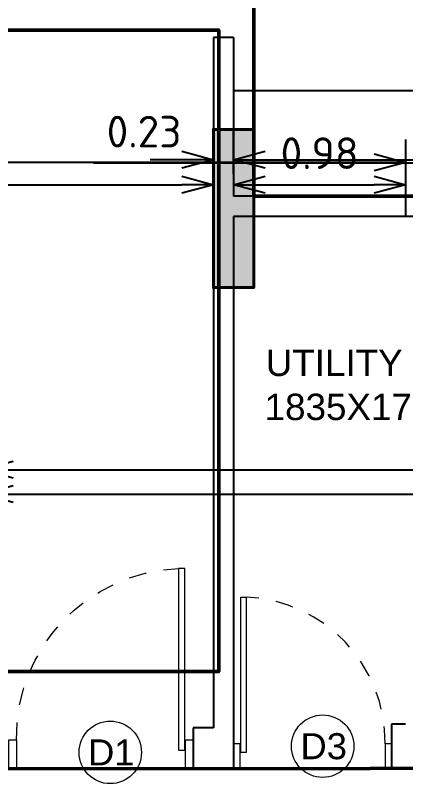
# Model space of a CAD drawing. Header units: inches. Extents: x 0 to 429, y 0 to 146.
# Drawn here: x 194.943 to 197.165, y 115.718 to 120.09 of the extents above; entities that cross this region are included whole.
import ezdxf
from ezdxf.enums import TextEntityAlignment as Align

# ---------------------------------------------------------------- set-up
doc = ezdxf.new("R2010")
doc.units = ezdxf.units.IN
doc.header["$MEASUREMENT"] = 0
doc.linetypes.add('Xr-4BHK-A-B-Ground-Sub$0$HIDDEN', pattern=[0.375, 0.25, -0.125])
doc.layers.get('DEFPOINTS').update_dxf_attribs({"lineweight": 18})
for name, color, linetype, lineweight in [('FLOOR-GROUND', 7, 'Continuous', 50), ('XR-4BHK-A-B-GROUND-SUB$0$DOOR', 34, 'Continuous', 20), ('XR-4BHK-A-B-GROUND-SUB$0$TOWER-COL', 1, 'Continuous', 40), ('XR-4BHK-A-B-GROUND-SUB$0$TOWER-COL-HATCH', 9, 'Continuous', 5)]:
    doc.layers.add(name, color=color, linetype=linetype, lineweight=lineweight)
doc.styles.add('Sanvi Common', font='isocpeur.ttf')
doc.styles.add('Xr-4BHK-A-B-Ground-Sub$0$$0$DIM', font='arial.ttf', dxfattribs={"height": 4})
doc.styles.add('Xr-4BHK-A-B-Ground-Sub$0$$1$Standard', font='arial.ttf')
doc.styles.add('Xr-4BHK-A-B-Ground-Sub$0$DIM', font='arial.ttf')
doc.dimstyles.new('Sanvi Common', dxfattribs={"dimtxt": 0.18, "dimasz": 0.18, "dimexe": 0.18, "dimexo": 0.0625, "dimgap": 0.09, "dimtad": 1, "dimzin": 0, "dimdsep": 46, "dimtxsty": 'Sanvi Common', "dimblk": 'OPEN30', "dimcen": 0.09, "dimclrd": 68, "dimclre": 68, "dimclrt": 40, "dimadec": 0, "dimazin": 0, "dimtfac": 1, "dimtofl": 0, "dimtmove": 0, "dimatfit": 3, "dimldrblk": 'OPEN30', "dimfxl": 1, "dimtolj": 1, "dimtzin": 0, "dimarcsym": 0})

# ---------------------------------------------------------------- blocks, each defined once
blk = doc.blocks.new('Xr-4BHK-A-B-Ground-Sub$0$d-750')
at = {"layer": 'XR-4BHK-A-B-GROUND-SUB$0$DOOR'}
for p, q in [((0, 718.7), (0, 750)), ((0, 750), (115, 750)), ((115, 750), (115, 718.7)), ((115, 718.7), (0, 718.7)), ((0, 0), (0, 31.2)), ((0, 31.2), (115, 31.2)), ((115, 31.2), (115, 0)), ((115, 0), (0, 0))]:
    blk.add_line(p, q, dxfattribs=at)
blk.add_lwpolyline([(73.9, 34.2), (811.3, 34.2), (811.3, 59.2), (73.9, 59.2)], close=True, dxfattribs=at)
at = {"layer": 'XR-4BHK-A-B-GROUND-SUB$0$DOOR', "color": 8, "linetype": 'Xr-4BHK-A-B-Ground-Sub$0$HIDDEN', "extrusion": (0, 0, -1)}
blk.add_ellipse((125, 31.2), major_axis=(218.4, 652.1), ratio=0.99874, start_param=-0.33813, end_param=1.207251, dxfattribs=at)
blk = doc.blocks.new('Xr-4BHK-A-B-Ground-Sub$0$REV.CO.')
at = {"layer": 'XR-4BHK-A-B-GROUND-SUB$0$TOWER-COL-HATCH'}
blk.add_hatch(color=256, dxfattribs=at).paths.add_polyline_path([(456031.1, 8400.2), (455801.1, 8400.2), (455801.1, 9300.2), (456031.1, 9300.2)])
at = {"layer": 'XR-4BHK-A-B-GROUND-SUB$0$TOWER-COL'}
blk.add_lwpolyline([(456031.1, 9300.2), (455801.1, 9300.2), (455801.1, 8400.2), (456031.1, 8400.2)], close=True, dxfattribs=at)
blk = doc.blocks.new('Xr-4BHK-A-B-Ground-Sub$0$$0$DOOR NO')
at = {"lineweight": 0}
blk.add_circle((0, 0), 10, dxfattribs=at)
at = {"style": 'Xr-4BHK-A-B-Ground-Sub$0$$0$DIM'}
blk.add_attdef('X1', text='', height=9, dxfattribs=at).set_placement((0, 0), align=Align.MIDDLE_CENTER)
blk = doc.blocks.new('_Open30')
at = {"color": 0, "linetype": 'ByBlock', "lineweight": -2}
for p, q in [((-1, 0.268), (0, 0)), ((0, 0), (-1, -0.268)), ((0, 0), (-1, 0))]:
    blk.add_line(p, q, dxfattribs=at)
blk = doc.blocks.new('*D142')
at = {"color": 68, "lineweight": -2, "transparency": 16777216}
for p, q in [((194.5203, 117.3208), (194.5203, 117.6838)), ((194.7503, 117.3208), (194.7503, 117.6838)), ((194.3403, 117.5038), (194.1603, 117.5038)), ((194.9303, 117.5038), (198.2783, 117.5038))]:
    blk.add_line(p, q, dxfattribs=at)
at = {"layer": 'DEFPOINTS', "color": 0, "transparency": 16777216}
for p in [(194.7503, 117.5038), (194.5203, 117.2583), (194.7503, 117.2583)]:
    blk.add_point(p, dxfattribs=at)
at = {"color": 68, "lineweight": -2, "transparency": 16777216, "xscale": 0.18, "yscale": 0.18, "zscale": 0.18}
blk.add_blockref('_Open30', (194.5203, 117.5038), dxfattribs=at)
at = {"color": 68, "lineweight": -2, "transparency": 16777216, "xscale": 0.18, "yscale": 0.18, "zscale": 0.18, "rotation": 180}
blk.add_blockref('_Open30', (194.7503, 117.5038), dxfattribs=at)
at = {"color": 40, "transparency": 16777216, "insert": (197.9903, 117.6838), "char_height": 0.18, "attachment_point": 5, "style": 'Sanvi Common'}
blk.add_mtext('\\A1;0.23', dxfattribs=at)
blk = doc.blocks.new('*D143')
at = {"color": 68, "lineweight": -2, "transparency": 16777216}
for p, q in [((194.7503, 117.3208), (194.7503, 117.5459)), ((211.9703, 117.2967), (211.9703, 117.5459)), ((194.9303, 117.3659), (211.7903, 117.3659))]:
    blk.add_line(p, q, dxfattribs=at)
at = {"layer": 'DEFPOINTS', "color": 0, "transparency": 16777216}
for p in [(211.9703, 117.3659), (194.7503, 117.2583), (211.9703, 117.2342)]:
    blk.add_point(p, dxfattribs=at)
at = {"color": 68, "lineweight": -2, "transparency": 16777216, "xscale": 0.18, "yscale": 0.18, "zscale": 0.18, "rotation": 180}
blk.add_blockref('_Open30', (194.7503, 117.3659), dxfattribs=at)
at = {"color": 68, "lineweight": -2, "transparency": 16777216, "xscale": 0.18, "yscale": 0.18, "zscale": 0.18}
blk.add_blockref('_Open30', (211.9703, 117.3659), dxfattribs=at)
at = {"color": 40, "transparency": 16777216, "insert": (203.3603, 117.5459), "char_height": 0.18, "attachment_point": 5, "style": 'Sanvi Common'}
blk.add_mtext('\\A1;17.22', dxfattribs=at)
blk = doc.blocks.new('*D177')
at = {"color": 68, "lineweight": -2, "transparency": 16777216}
for p, q in [((190.1103, 119.1492), (190.1103, 119.3057)), ((196.0703, 119.1882), (196.0703, 119.3057)), ((190.2903, 119.1257), (195.8903, 119.1257))]:
    blk.add_line(p, q, dxfattribs=at)
at = {"layer": 'DEFPOINTS', "color": 0, "transparency": 16777216}
for p in [(196.0703, 119.1257), (196.0703, 119.1257), (190.1103, 119.0867)]:
    blk.add_point(p, dxfattribs=at)
at = {"color": 68, "lineweight": -2, "transparency": 16777216, "xscale": 0.18, "yscale": 0.18, "zscale": 0.18, "rotation": 180}
blk.add_blockref('_Open30', (190.1103, 119.1257), dxfattribs=at)
at = {"color": 68, "lineweight": -2, "transparency": 16777216, "xscale": 0.18, "yscale": 0.18, "zscale": 0.18}
blk.add_blockref('_Open30', (196.0703, 119.1257), dxfattribs=at)
at = {"color": 40, "transparency": 16777216, "insert": (193.0903, 119.3057), "char_height": 0.18, "attachment_point": 5, "style": 'Sanvi Common'}
blk.add_mtext('\\A1;5.96', dxfattribs=at)
blk = doc.blocks.new('*D178')
at = {"color": 68, "lineweight": -2, "transparency": 16777216}
for p, q in [((196.0703, 119.1882), (196.0703, 119.4479)), ((196.1853, 119.1882), (196.1853, 119.4479)), ((195.8903, 119.2679), (195.7103, 119.2679)), ((196.3653, 119.2679), (199.4973, 119.2679))]:
    blk.add_line(p, q, dxfattribs=at)
at = {"layer": 'DEFPOINTS', "color": 0, "transparency": 16777216}
for p in [(196.1853, 119.2679), (196.0703, 119.1257), (196.1853, 119.1257)]:
    blk.add_point(p, dxfattribs=at)
at = {"color": 68, "lineweight": -2, "transparency": 16777216, "xscale": 0.18, "yscale": 0.18, "zscale": 0.18}
blk.add_blockref('_Open30', (196.0703, 119.2679), dxfattribs=at)
at = {"color": 68, "lineweight": -2, "transparency": 16777216, "xscale": 0.18, "yscale": 0.18, "zscale": 0.18, "rotation": 180}
blk.add_blockref('_Open30', (196.1853, 119.2679), dxfattribs=at)
at = {"color": 40, "transparency": 16777216, "insert": (199.2453, 119.4479), "char_height": 0.18, "attachment_point": 5, "style": 'Sanvi Common'}
blk.add_mtext('\\A1;0.11', dxfattribs=at)
blk = doc.blocks.new('*D179')
at = {"color": 68, "lineweight": -2, "transparency": 16777216}
for p, q in [((197.1652, 119.3842), (197.1652, 118.9457)), ((196.1853, 119.1882), (196.1853, 119.3057)), ((196.3653, 119.1257), (196.9852, 119.1257))]:
    blk.add_line(p, q, dxfattribs=at)
at = {"layer": 'DEFPOINTS', "color": 0, "transparency": 16777216}
for p in [(197.1652, 119.4467), (196.1853, 119.1257), (197.1652, 119.1257)]:
    blk.add_point(p, dxfattribs=at)
at = {"color": 68, "lineweight": -2, "transparency": 16777216, "xscale": 0.18, "yscale": 0.18, "zscale": 0.18, "rotation": 180}
blk.add_blockref('_Open30', (196.1853, 119.1257), dxfattribs=at)
at = {"color": 68, "lineweight": -2, "transparency": 16777216, "xscale": 0.18, "yscale": 0.18, "zscale": 0.18}
blk.add_blockref('_Open30', (197.1652, 119.1257), dxfattribs=at)
at = {"color": 40, "transparency": 16777216, "insert": (196.6753, 119.3057), "char_height": 0.18, "attachment_point": 5, "style": 'Sanvi Common'}
blk.add_mtext('\\A1;0.98', dxfattribs=at)
blk = doc.blocks.new('*D21')
at = {"color": 68, "lineweight": -2, "transparency": 16777216}
for p, q in [((197.1652, 119.3842), (197.1652, 119.0727)), ((197.2802, 119.3842), (197.2802, 119.0727)), ((196.9852, 119.2527), (193.8532, 119.2527)), ((197.4602, 119.2527), (197.6402, 119.2527))]:
    blk.add_line(p, q, dxfattribs=at)
at = {"layer": 'DEFPOINTS', "color": 0, "transparency": 16777216}
for p in [(197.1652, 119.4467), (197.2802, 119.4467), (197.2802, 119.2527)]:
    blk.add_point(p, dxfattribs=at)
at = {"color": 68, "lineweight": -2, "transparency": 16777216, "xscale": 0.18, "yscale": 0.18, "zscale": 0.18}
blk.add_blockref('_Open30', (197.1652, 119.2527), dxfattribs=at)
at = {"color": 68, "lineweight": -2, "transparency": 16777216, "xscale": 0.18, "yscale": 0.18, "zscale": 0.18, "rotation": 180}
blk.add_blockref('_Open30', (197.2802, 119.2527), dxfattribs=at)
at = {"color": 40, "transparency": 16777216, "insert": (194.1052, 119.4327), "char_height": 0.18, "attachment_point": 5, "style": 'Sanvi Common'}
blk.add_mtext('\\A1;0.11', dxfattribs=at)
blk = doc.blocks.new('*D23')
at = {"color": 68, "lineweight": -2, "transparency": 16777216}
for p, q in [((198.9153, 119.1917), (198.9153, 119.4281)), ((199.1453, 119.207), (199.1453, 119.4281)), ((198.7353, 119.2481), (195.3873, 119.2481)), ((199.3253, 119.2481), (199.5053, 119.2481))]:
    blk.add_line(p, q, dxfattribs=at)
at = {"layer": 'DEFPOINTS', "color": 0, "transparency": 16777216}
for p in [(199.1453, 119.2481), (199.1453, 119.1445), (198.9153, 119.1292)]:
    blk.add_point(p, dxfattribs=at)
at = {"color": 68, "lineweight": -2, "transparency": 16777216, "xscale": 0.18, "yscale": 0.18, "zscale": 0.18}
blk.add_blockref('_Open30', (198.9153, 119.2481), dxfattribs=at)
at = {"color": 68, "lineweight": -2, "transparency": 16777216, "xscale": 0.18, "yscale": 0.18, "zscale": 0.18, "rotation": 180}
blk.add_blockref('_Open30', (199.1453, 119.2481), dxfattribs=at)
at = {"color": 40, "transparency": 16777216, "insert": (195.6753, 119.4281), "char_height": 0.18, "attachment_point": 5, "style": 'Sanvi Common'}
blk.add_mtext('\\A1;0.23', dxfattribs=at)

msp = doc.modelspace()

# ---------------------------------------------------------------- linework, layer by layer
for p, q in [((196.1853, 119.9631), (196.0703, 119.9631)), ((196.0703, 119.9631), (196.0703, 116.0356)), ((196.1853, 119.9631), (196.1853, 119.0606)), ((198.1353, 119.6606), (196.1853, 119.6606)), ((198.1353, 119.0606), (196.1853, 119.0606)), ((198.0203, 118.9456), (196.1853, 118.9456)), ((196.1853, 118.9456), (196.1853, 115.8056)), ((195.9553, 116.0356), (195.9553, 115.8056)), ((196.0703, 116.0356), (195.9553, 116.0356)), ((197.1653, 116.0556), (197.0853, 116.0556)), ((197.0853, 116.0556), (197.0853, 115.8056)), ((196.1853, 115.8056), (195.9553, 115.8056)), ((199.1453, 115.8056), (197.0853, 115.8056))]:
    msp.add_line(p, q)
at = {"layer": 'FLOOR-GROUND', "color": 246}
msp.add_line((196.3003, 120.9212), (196.3003, 120.0046), dxfattribs=at)
at = {"layer": 'FLOOR-GROUND', "color": 26}
msp.add_line((194.9798, 116.3555), (195.9423, 116.3555), dxfattribs=at)
at = {"layer": 'FLOOR-GROUND', "color": 230}
msp.add_lwpolyline([(199.8653, 128.1206), (199.8652, 123.5606), (200.496, 123.5606), (200.496, 121.8656), (199.8652, 121.8656), (199.8652, 118.9118), (199.0353, 118.9227), (198.166, 118.9227), (198.166, 117.3606), (199.1453, 117.3602), (199.1453, 115.8054), (194.7798, 115.8028), (194.7806, 116.3554), (189.8803, 116.3554), (189.8803, 119.8906), (187.8903, 119.8906), (187.8903, 124.9806)], dxfattribs=at)
at = {"layer": 'FLOOR-GROUND', "color": 150}
for points in [[(196.3003, 119.0606), (199.6353, 119.0606), (199.6353, 121.8652), (196.3003, 121.8652)], [(190.141, 120.0056), (196.101, 120.0056), (196.101, 116.3554), (190.141, 116.3554)]]:
    msp.add_lwpolyline(points, close=True, dxfattribs=at)

# ---------------------------------------------------------------- block references
at = {"xscale": 0.001, "yscale": 0.001, "zscale": 0.001}
msp.add_blockref('Xr-4BHK-A-B-Ground-Sub$0$REV.CO.', (-259.7308, 110.1404), dxfattribs=at)
at = {"xscale": 0.001400000000008731, "yscale": 0.001400000000008731, "zscale": 0.001400000000008731, "rotation": 89.99999994759203}
msp.add_blockref('Xr-4BHK-A-B-Ground-Sub$0$d-750', (195.9553, 115.8056), dxfattribs=at)
at = {"extrusion": (0, 0, -1), "xscale": 0.001200000000011642, "yscale": 0.001200000000011642, "zscale": -0.001200000000097463, "rotation": 89.99999994719502}
msp.add_blockref('Xr-4BHK-A-B-Ground-Sub$0$d-750', (-196.1853, 115.8056), dxfattribs=at)
ref = msp.add_blockref('Xr-4BHK-A-B-Ground-Sub$0$$0$DOOR NO', (196.6926, 115.931), dxfattribs=dict(xscale=0.01778, yscale=0.01778, zscale=0.01778))
ref.add_attrib('X1', 'D3', dxfattribs={"height": 0.14817, "style": 'Xr-4BHK-A-B-Ground-Sub$0$$1$Standard'}).set_placement((196.6986, 115.931), align=Align.MIDDLE_CENTER)
ref = msp.add_blockref('Xr-4BHK-A-B-Ground-Sub$0$$0$DOOR NO', (195.483, 115.8957), dxfattribs=dict(xscale=0.01778, yscale=0.01778, zscale=0.01778))
ref.add_attrib('X1', 'D1', dxfattribs={"height": 0.14817, "style": 'Xr-4BHK-A-B-Ground-Sub$0$$1$Standard'}).set_placement((195.489, 115.8957), align=Align.MIDDLE_CENTER)

# ---------------------------------------------------------------- texts
at = {"style": 'Xr-4BHK-A-B-Ground-Sub$0$DIM'}
for s, p in [('UTILITY', (196.3684, 118.0375)), ('1835X1700', (196.3621, 117.7869))]:
    msp.add_text(s, height=0.15, dxfattribs=at).set_placement(p)

# ---------------------------------------------------------------- dimensions: what is measured, and where the dimension line sits
at = {"color": 2}
for base, p1, p2, picture, middle in [((197.2802487836, 119.2527476744), (197.1652487843, 119.4467247831), (197.2802487836, 119.4467247832), '*D21', (194.1052487843, 119.2527476744)), ((199.1453, 119.2481), (198.9153, 119.1292), (199.1453, 119.1445), '*D23', (195.6753, 119.2481)), ((196.18525216, 119.26787705), (196.07025218, 119.12571808), (196.18525216, 119.12571818), '*D178', (199.24525216, 119.26787705)), ((194.7503, 117.5038), (194.5203, 117.2583), (194.7503, 117.2583), '*D142', (197.9903, 117.5038))]:
    dim = msp.add_linear_dim(base=base, p1=p1, p2=p2, dimstyle='Sanvi Common', dxfattribs=at)
    dim.commit()
    dim.dimension.update_dxf_attribs({"geometry": picture, "text_midpoint": middle, "dimtype": 160})
for base, p1, p2, picture, middle in [((197.1652, 119.1257), (196.1853, 119.1257), (197.1652, 119.4467), '*D179', (196.6753, 119.3057)), ((196.0703, 119.1257), (190.1103, 119.0867), (196.0703, 119.1257), '*D177', (193.0903, 119.3057)), ((211.9703, 117.3659), (194.7503, 117.2583), (211.9703, 117.2342), '*D143', (203.3603, 117.5459))]:
    dim = msp.add_linear_dim(base=base, p1=p1, p2=p2, dimstyle='Sanvi Common', dxfattribs=at)
    dim.commit()
    dim.dimension.update_dxf_attribs({"geometry": picture, "text_midpoint": middle})

doc.saveas('drawing.dxf')
